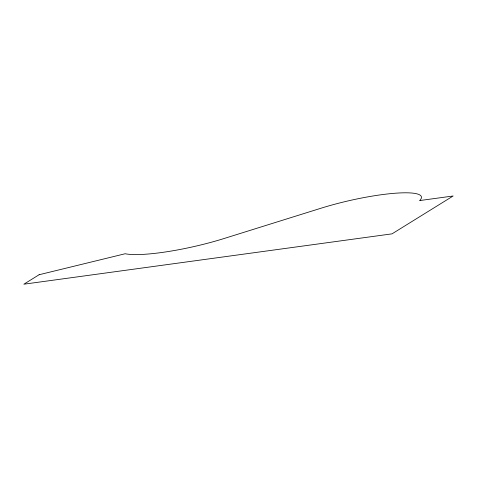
<?xml version="1.0" encoding="UTF-8"?>
<svg xmlns="http://www.w3.org/2000/svg" width="477" height="477" viewBox="0 0 477 477"><rect width="100%" height="100%" fill="white"/><g stroke="black" fill="none" stroke-linecap="round" stroke-linejoin="round"><path stroke-width="0.72" d="M39.132 274.728L23.85 284.197L392.022 233.849L453.15 195.987L419.682 200.567A70.769 12.289 -12.8 0 0 394.962 193.251A70.769 12.289 -12.8 0 0 321.134 208.181L223.951 238.554A73.792 12.813 -12.8 0 1 125.177 253.746L39.132 274.728"/></g></svg>
